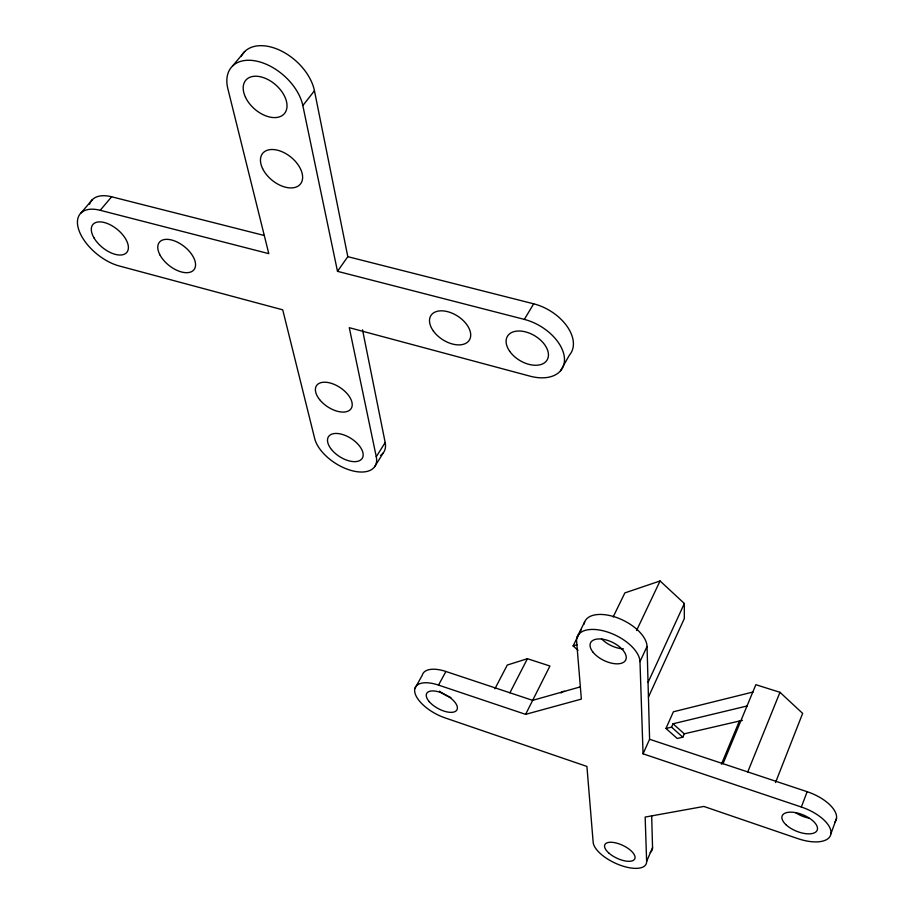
<?xml version="1.0" encoding="UTF-8"?>
<svg xmlns="http://www.w3.org/2000/svg" width="914" height="914" viewBox="0 0 914 914"><rect width="100%" height="100%" fill="white"/><g stroke="black" fill="none" stroke-linecap="round" stroke-linejoin="round"><path stroke-width="1.37" d="M613.157 616.95L624.868 592.9L660.068 580.961L684.346 603.503L684.312 618.561L648.437 697.074M830.952 833.694L836.527 818.338M801.35 807.016L643.056 753.822L639.983 661.61A34.241 17.549 26.1 0 0 607.159 631.905A34.241 17.549 26.1 0 0 576.608 641.445L581.361 699.096L525.607 714.36L438.514 685.089A30.116 13.744 28.5 0 0 414.819 692.344A30.116 13.744 28.5 0 0 444.981 717.856L586.914 766.435L593.163 842.331A28.997 12.35 25.3 0 0 620.686 865.375A28.997 12.35 25.3 0 0 646.632 861.411L645.158 817.07L703.849 806.445L797.945 838.652A33.133 15.424 22.3 0 0 830.986 833.465A33.133 15.424 22.3 0 0 801.35 807.016L807.153 791.695L649.591 739.266L647.055 646.472A34.035 17.709 26 0 0 616.55 617.51A34.035 17.709 26 0 0 584.057 624.159M775.552 782.498L802.652 713.377L779.973 692.309L755.855 684.7L723.02 763.704M747.755 771.93L779.973 692.309M721.42 764.23L739.472 720.86M646.632 861.411L652.55 847.621L651.693 816.293M753.227 691.967L673.378 711.789L665.963 728.469L677.217 738.466L682.815 737.187L684.278 733.816L742.408 720.346M665.963 728.469L671.55 727.144L673.035 723.785L747.446 705.905M643.056 753.822L649.591 739.266M648.037 682.45L684.346 603.503M639.983 661.61L647.055 646.472M636.567 630.5L660.068 580.961M577.271 636.75L584.663 621.897M578.036 650.311L573.112 645.924L581.35 629.369M525.607 714.36L549.931 666.02L527.424 658.708L507.27 665.049L494.942 688.733M509.909 692.789L527.424 658.708M438.514 685.089L445.918 671.493L532.656 700.353L580.219 686.905M414.853 688.608L422.279 675.195A29.956 13.881 28.5 0 1 445.918 671.493M560.511 370.81L569.388 355.18A40.136 25.432 30.8 0 0 567.206 326.527A40.136 25.432 30.8 0 0 533.685 303.814L347.811 256.674L314.45 90.772A44.34 28.208 41.5 0 0 279.958 50.304A44.34 28.208 41.5 0 0 241.113 56.508M362.527 329.828L385.182 442.536L376.271 456.737A35.086 18.806 32.7 0 1 350.668 470.322A35.086 18.806 32.7 0 1 314.713 438.674L282.734 309.835L119.163 265.951A38.411 20.485 39.2 0 1 78.844 230.031A38.411 20.485 39.2 0 1 100.209 210.3L268.796 253.658L227.86 88.761A44.683 28.048 41.2 0 1 257.131 61.249A44.683 28.048 41.2 0 1 302.831 105.578L337.495 271.332L524.362 319.397L533.685 303.814M374.512 466.905L383.366 452.761M337.495 271.332L347.811 256.674M302.831 105.578L314.45 90.772M232.579 65.991L244.758 51.492M100.209 210.3L111.634 196.784L264.317 235.504M80.992 212.973L92.44 199.56M573.112 645.924L577.134 644.667M673.035 723.785L684.278 733.816M671.55 727.144L682.815 737.187M376.271 456.737L349.285 327.68L529.949 376.145A40.433 25.261 30.8 0 0 564.384 357.545A40.433 25.261 30.8 0 0 524.362 319.397M89.561 204.188A38.148 20.634 39.4 0 1 111.634 196.784M385.182 442.536A34.858 18.966 32.7 0 1 380.59 455.355M807.153 791.695A32.927 15.572 22.2 0 1 834.882 822.074M652.55 847.621A28.848 12.499 25.2 0 1 650.197 852.511M808.924 818.133A18.817 8.9 22.2 0 1 795.694 812.74M623.417 648.86A19.445 10.123 26 0 1 601.492 638.726M450.842 697.531A17.115 7.929 28.5 0 1 439.52 691.155M561.07 693.052A8.946 4.341 26.6 0 1 564.612 691.338M509.658 351.25A23.101 14.43 30.8 0 0 546.264 361.167A23.101 14.43 30.8 0 0 525.916 331.988A23.101 14.43 30.8 0 0 509.658 351.25M433.419 331.097A22.804 13.95 32.8 0 0 468.916 340.728A22.804 13.95 32.8 0 0 447.963 311.754A22.804 13.95 32.8 0 0 433.419 331.097M262.581 168.553A24.324 14.91 39.1 0 0 299.015 185.439A24.324 14.91 39.1 0 0 282.986 152.147A24.324 14.91 39.1 0 0 262.581 168.553M245.489 97.25A25.523 16.029 41.2 0 0 283.374 114.661A25.523 16.029 41.2 0 0 266.431 78.81A25.523 16.029 41.2 0 0 245.489 97.25M160.201 255.349A22.073 12.145 38.3 0 0 192.934 270.773A22.073 12.145 38.3 0 0 176.893 241.924A22.073 12.145 38.3 0 0 160.201 255.349M94.028 237.914A21.947 11.699 39.2 0 0 126.143 253.075A21.947 11.699 39.2 0 0 109.394 224.387A21.947 11.699 39.2 0 0 94.028 237.914M331.496 449.505A20.039 10.74 32.7 0 0 362.013 458.657A20.039 10.74 32.7 0 0 342.499 434.47A20.039 10.74 32.7 0 0 331.496 449.505M319.58 399.567A20.782 11.471 33.6 0 0 351.056 408.718A20.782 11.471 33.6 0 0 330.765 383.16A20.782 11.471 33.6 0 0 319.58 399.567M786.314 825.034A18.931 8.809 22.3 0 0 816.579 831.237A18.931 8.809 22.3 0 0 796.174 812.752A18.931 8.809 22.3 0 0 786.314 825.034M592.706 651.796A19.571 10.031 26.1 0 0 624.079 661.953A19.571 10.031 26.1 0 0 607.684 640.406A19.571 10.031 26.1 0 0 592.706 651.796M429.272 701.689A17.206 7.849 28.5 0 0 456.086 710.909A17.206 7.849 28.5 0 0 440.102 692.321A17.206 7.849 28.5 0 0 429.272 701.689M609.227 853.379A16.566 7.061 25.3 0 0 634.647 859.114A16.566 7.061 25.3 0 0 615.522 842.845A16.566 7.061 25.3 0 0 609.227 853.379"/></g></svg>
